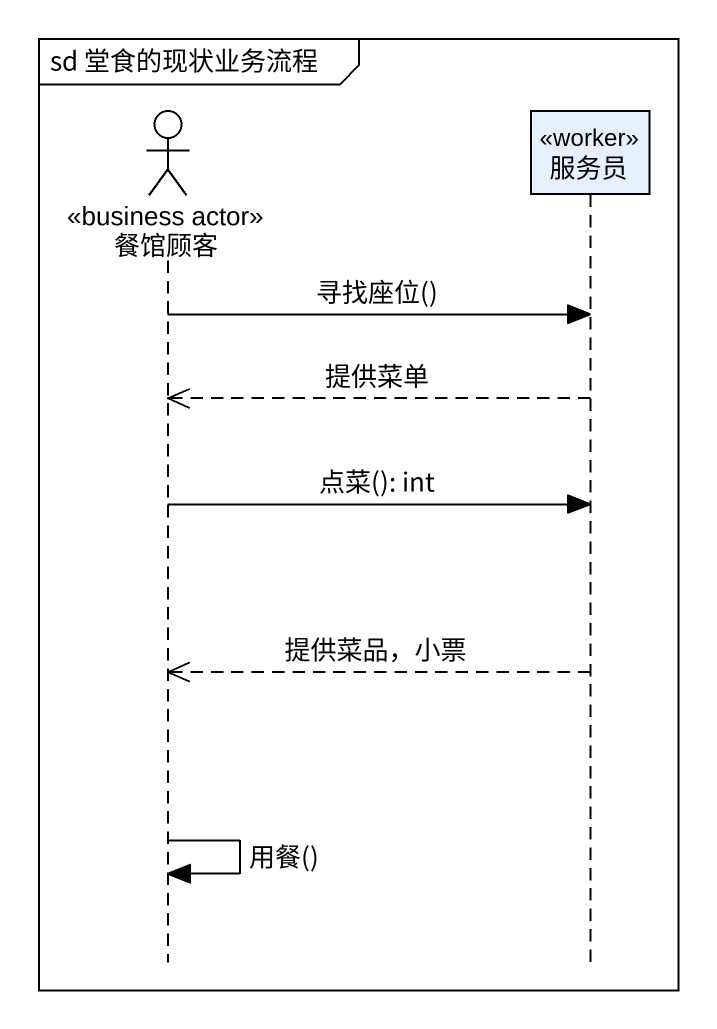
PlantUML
@startuml
mainframe sd 堂食的现状业务流程
hide footbox
actor 餐馆顾客 <<business actor>>
participant 服务员 <<worker>>

餐馆顾客 -> 服务员 : 寻找座位()
服务员 -->> 餐馆顾客 : 提供菜单
餐馆顾客 -> 服务员 : 点菜(): int
服务员 -->> 餐馆顾客 : 提供菜品，小票
餐馆顾客 -> 餐馆顾客 : 用餐()
@enduml
